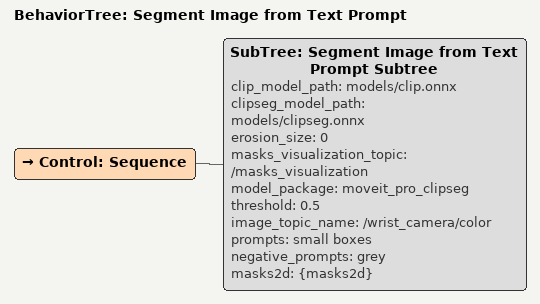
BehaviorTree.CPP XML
<?xml version='1.0' encoding='UTF-8'?>
<root BTCPP_format="4" main_tree_to_execute="Segment Image from Text Prompt">
  <BehaviorTree ID="Segment Image from Text Prompt" _description="Run text based segmentation and visualize the masks.">
    <Control ID="Sequence">
      <SubTree ID="Segment Image from Text Prompt Subtree" clip_model_path="models/clip.onnx" clipseg_model_path="models/clipseg.onnx" erosion_size="0" masks_visualization_topic="/masks_visualization" model_package="moveit_pro_clipseg" threshold="0.5" image_topic_name="/wrist_camera/color" prompts="small boxes" negative_prompts="grey" masks2d="{masks2d}"/>
    </Control>
  </BehaviorTree>
</root>
